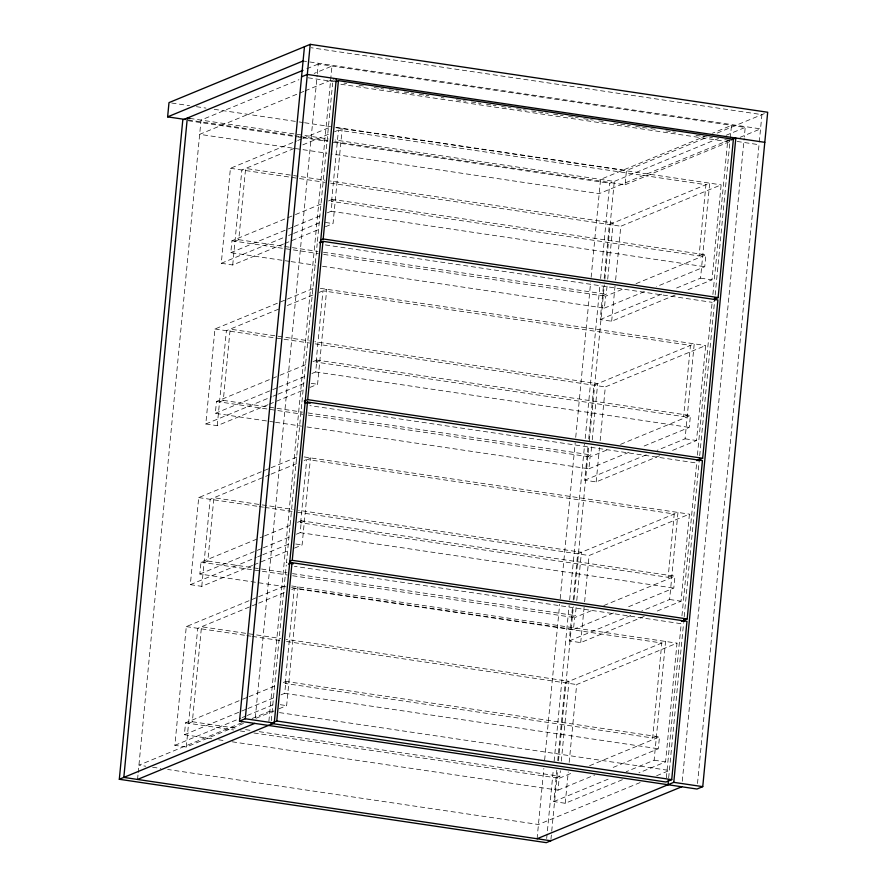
<?xml version="1.0" encoding="UTF-8"?>
<svg xmlns="http://www.w3.org/2000/svg" width="887" height="887" viewBox="0 0 887 887"><rect width="100%" height="100%" fill="white"/><g stroke="black" fill="none" stroke-linecap="round" stroke-linejoin="round"><path stroke-width="0.67" stroke-dasharray="4.43 3.33" d="M137.552 779.451L138.084 773.93M138.217 772.555L201.039 120.089L298.919 79.708M243.448 723.459L186.292 747.031L174.861 745.335L186.292 626.61L257.418 597.261M252.573 565.396L201.77 586.351L190.328 584.655L198.71 497.585L269.836 468.236M268.04 404.705L217.237 425.671L205.806 423.975L214.953 328.988L286.069 299.64M283.518 244.025L232.716 264.98L221.273 263.284L230.42 168.297L296.469 141.055M211.76 738.771L184.385 734.713L185.538 722.838L241.419 699.776M286.08 586.828L199.863 574.022L201.005 562.158L263.239 536.48M274.183 422.079L215.33 413.342L216.472 401.467L278.706 375.789M289.65 261.388L230.808 252.662L231.95 240.787L294.185 215.109M186.292 747.031L197.734 628.306L251.076 606.298M201.77 586.351L210.152 499.281L269.848 474.656M217.237 425.671L226.385 330.685L279.727 308.676M232.716 264.98L241.863 169.994L295.205 147.996M188.587 723.293L192.346 721.741L201.493 626.754L280.735 638.518M204.054 562.602L207.813 561.05L213.911 497.729L293.153 509.493M219.532 401.922L223.291 400.37L230.154 329.132L309.386 340.896M235 241.242L238.758 239.69L245.621 168.441L324.864 180.205M255.29 717.871L317.191 75.073M317.324 73.688L318.256 64.03L745.224 127.406L744.293 137.064M268.883 721.297L331.971 66.07L314.175 73.41M271.267 720.643L286.246 565.086M301.713 404.405L286.479 562.713L288.785 561.759M301.946 402.022L317.191 243.714M317.413 241.342L332.658 83.034M285.159 683.445L294.296 588.458L661.802 643.008L652.655 737.995L285.159 683.445L288.918 681.892M300.626 522.765L306.725 459.444L674.231 513.983L668.133 577.315L300.626 522.765L304.385 521.212M316.105 362.084L322.957 290.836L690.463 345.387L683.6 416.624L316.105 362.084L319.863 360.532M331.572 201.393L338.435 130.156L705.93 184.707L699.078 255.944L331.572 201.393L335.33 199.841M280.913 694.887L284.727 693.312L285.869 681.438L659.473 736.897L658.331 748.772L611.331 768.153M296.391 534.207L300.194 532.632L301.336 520.758L674.94 576.217L673.798 588.081L626.81 607.473M311.858 373.516L315.672 371.952L316.814 360.078L690.419 415.526L689.266 427.401L642.277 446.793M327.325 212.836L331.139 211.261L332.281 199.387L705.886 254.846L704.744 266.721L656.48 286.634M279.006 708.791L286.634 705.642L298.065 586.906L291.712 589.533M294.484 548.099L302.101 544.962L310.483 457.892L304.141 460.508M309.951 387.419L317.579 384.271L326.726 289.284L319.098 292.433M325.429 226.728L333.046 223.591L342.194 128.604L334.576 131.753M537.078 838.747L543.853 768.397M544.64 760.126L559.653 604.247M560.185 598.736L575.197 442.857M575.73 437.346L590.598 282.853M591.13 277.332L600.566 179.396L704.799 136.387M546.68 838.514L553.322 769.539M554.12 761.268L569.132 605.389M569.665 599.878L584.666 443.999M585.198 438.477L600.078 283.984M600.61 278.474L609.768 183.287L718.525 138.427M622.386 779.706L565.241 803.278L553.798 801.582L556.825 770.193M557.746 760.647L565.23 682.857L665.572 641.456L654.129 760.192L626.189 771.723M644.206 616.398L580.708 642.598L569.266 640.902L572.614 606.143M573.202 600.089L577.659 553.832L677.99 512.431L669.607 599.501L641.667 611.032M659.684 455.718L596.175 481.918L584.744 480.222L588.081 445.507M588.724 438.921L593.891 385.235L694.222 343.834L685.074 438.821L657.134 450.352M675.151 295.027L611.653 321.227L600.211 319.531L603.559 284.827M604.191 278.23L609.358 224.544L709.7 183.154L700.553 278.141L673.876 289.14M550.927 839.412L551.592 832.516M551.725 831.13L557.568 770.437M558.5 760.78L573.379 606.287M574.044 599.39L588.791 446.272M589.312 440.761L604.324 284.882M604.856 279.372L614.292 181.425L335.109 139.991M232.283 741.82L557.99 790.162L559.132 778.287L571.838 773.054M291.557 587.637L573.468 629.482L574.61 617.607L593.658 609.746M307.024 426.957L588.935 468.802L590.077 456.927L609.125 449.066M322.491 266.266L604.413 308.111L605.555 296.236L624.603 288.375M556.082 777.844L559.852 776.291L560.373 770.781M561.305 761.146L568.999 681.305L286.191 639.327M571.561 617.152L575.319 615.6L576.251 605.965M576.783 600.455L581.417 552.279L298.62 510.302M587.028 456.472L590.797 454.92L591.718 445.329M592.239 439.852L597.65 383.683L314.852 341.706M602.506 295.781L606.264 294.229L607.185 284.649M607.717 279.161L613.128 222.992L330.33 181.015M565.241 803.278L568.257 771.89M569.177 762.343L576.672 684.553L677.003 643.153L665.572 761.889L638.895 772.887M580.708 642.598L584.112 607.229M584.633 601.785L589.09 555.528L689.432 514.127L681.039 601.209L654.373 612.207M596.175 481.918L599.49 447.503M600.155 440.617L605.322 386.932L705.664 345.531L696.517 440.517L671.115 450.995M611.653 321.227L615.101 285.437M615.633 279.937L620.8 226.24L721.131 184.851L711.984 279.837L686.582 290.315M334.732 141.665L625.102 184.762L626.466 170.515L706.972 137.308M666.348 777.888L681.194 623.705L294.44 566.305M681.959 615.822L696.672 463.025L309.918 405.614M697.426 455.142L712.139 302.334L714.445 301.392M712.904 294.462L727.617 141.654L729.923 140.7M668.676 777.844L683.555 623.339M684.187 616.764L699.089 461.95M699.699 455.685L714.545 301.491M715.166 295.038L730.056 140.412M730.256 138.328L731.498 125.366L712.427 133.238M682.269 781.247L744.16 138.45M697.515 783.52L759.028 144.714L737.108 141.454M759.283 141.975L761.922 114.634L311.293 47.743M306.813 68.754L318.256 64.03M303.908 91.328L199.664 134.336L326.915 153.229M305.172 90.807L330.607 80.318L334.709 80.928M330.529 81.105L333.989 79.686M297.733 140.534L301.547 138.96M302.811 138.439L330.751 126.908M302.822 144.847L329.498 133.848M295.449 214.587L322.125 203.578M328.478 200.961L332.281 199.387M230.808 252.662L293.043 226.983M294.307 226.462L320.983 215.452M221.273 263.284L283.507 237.616M288.585 235.521L292.4 233.946M293.675 233.425L321.615 221.894M284.782 243.504L320.351 228.835M287.344 299.119L315.284 287.588M287.355 305.527L314.02 294.528M717.195 133.083L767.687 112.25M726.154 135.279L745.224 127.406M730.123 139.625L599.191 193.643L332.381 154.039M625.102 184.762L731.154 141.011M740.102 137.319L760.547 128.881L303.077 60.981M279.982 375.268L306.647 364.269M313 361.652L316.814 360.078M215.33 413.342L277.564 387.663M278.84 387.142L305.505 376.143M205.806 423.975L271.843 396.722M273.118 396.201L276.932 394.626M278.196 394.105L306.137 382.574M269.315 404.184L304.873 389.515M699.078 255.944L702.837 254.392M636.034 283.663L705.886 254.846M604.413 308.111L646.324 290.825M600.211 319.531L662.445 293.863M271.112 467.715L299.052 456.184M271.112 474.135L296.513 463.646M264.503 535.959L291.18 524.949M297.533 522.332L301.336 520.758M199.863 574.022L262.097 548.354M263.361 547.822L290.038 536.823M190.328 584.655L256.376 557.413M257.64 556.881L261.454 555.306M262.729 554.785L290.67 543.265M253.837 564.864L289.406 550.195M683.6 416.624L687.37 415.072M620.556 444.343L690.419 415.526M258.682 596.74L286.623 585.209M252.34 605.777L257.418 603.681M258.694 603.149L285.359 592.15M588.935 468.802L630.845 451.505M584.744 480.222L646.978 454.543M242.683 699.255L247.761 697.16M249.036 696.639L275.702 685.64M283.33 682.491L285.869 681.438M184.385 734.713L246.619 709.035M247.894 708.513L274.56 697.504M174.861 745.335L240.898 718.093M242.173 717.572L245.987 715.997M247.251 715.476L275.192 703.945M241.885 722.717L138.915 765.204L145.767 766.213M252.063 718.525L269.859 711.186L273.961 711.784M256.155 718.215L273.928 710.886M668.133 577.315L671.891 575.763M603.814 605.555L674.94 576.217M573.468 629.482L615.378 612.185M569.266 640.902L631.5 615.223M652.655 737.995L656.424 736.443M589.611 765.714L659.473 736.897M557.99 790.162L594.822 774.972M553.798 801.582L609.679 778.531M640.148 782.545L538.442 824.5L167.654 769.461M656.668 775.726L669.386 770.481L279.438 712.605M308.133 77.79L334.421 81.693M344.012 83.112L346.75 83.522M359.08 85.352L365.932 86.361M374.148 87.58L379.625 88.401M381 88.6L383.738 89.01M389.216 89.82L394.693 90.629M396.057 90.84L398.795 91.239M404.284 92.06L409.761 92.869M411.124 93.068L413.863 93.479M419.34 94.288L424.829 95.109M426.192 95.308L428.931 95.718M441.26 97.548L443.999 97.947M456.328 99.787L461.805 100.597M463.18 100.796L465.919 101.207M471.396 102.016L476.873 102.837M478.237 103.036L480.976 103.446M486.464 104.256L491.941 105.065M493.305 105.276L496.044 105.675M501.521 106.495L507.009 107.305M508.373 107.504L511.112 107.915M516.589 108.724L522.066 109.544M523.441 109.744L526.179 110.154M531.657 110.964L537.134 111.773M538.509 111.984L543.986 112.793M545.361 112.993L548.099 113.403M553.577 114.212L559.054 115.033M560.418 115.232L563.156 115.643M568.645 116.452L574.122 117.261M575.486 117.472L578.224 117.871M583.701 118.692L589.19 119.501M590.554 119.701L593.292 120.111M598.769 120.92L604.247 121.741M613.837 123.16L619.314 123.98M620.689 124.18L626.167 124.989M627.541 125.2L630.28 125.599M635.757 126.42L641.234 127.229M642.598 127.429L649.45 128.449M650.825 128.648L656.302 129.469M665.882 130.888L671.37 131.697M672.734 131.908L675.473 132.307M696.018 135.356L701.495 136.177M702.87 136.376L708.347 137.186M709.722 137.396L712.461 137.795M724.779 139.625L728.892 140.235M340.863 84.254L727.617 141.654M171.734 103.025L189.541 105.664M196.393 106.684L205.984 108.103M214.199 109.323L297.744 121.719M299.119 121.929L303.221 122.539M304.596 122.739L330.618 126.608M336.095 127.418L626.466 170.515M335.84 127.661L721.131 184.851M189.807 118.426L328.279 138.982M188.166 119.911L293.641 135.567M295.005 135.766L299.119 136.376M300.482 136.576L327.88 140.645M188.277 120.732L296.38 136.775M297.755 136.975L301.857 137.585M303.232 137.795L327.857 141.443M333.335 142.264L609.768 183.287M230.42 168.297L325.196 182.367M330.663 183.177L620.8 226.24M331.139 211.261L704.744 266.721M325.418 222.46L333.046 223.591M700.553 278.141L711.984 279.837M325.385 244.934L712.139 302.334M238.758 239.69L318.001 251.442M323.467 252.263L606.264 294.229M231.95 240.787L318.333 253.604M323.644 254.392L605.555 296.236M291.025 261.598L315.65 265.257M320.362 288.342L705.664 345.531M214.953 328.988L309.718 343.047M315.184 343.868L605.322 386.932M315.672 371.952L689.266 427.401M311.226 383.328L317.579 384.271M685.074 438.821L696.517 440.517M223.291 400.37L302.534 412.133M307.989 412.943L590.797 454.92M216.472 401.467L302.866 414.296M308.166 415.083L590.077 456.927M275.547 422.279L301.547 426.137M304.13 456.938L689.421 514.138M198.721 497.585L257.973 506.377M259.337 506.577L263.428 507.187M264.803 507.397L292.122 511.444M297.588 512.254L589.09 555.528M300.194 532.632L673.798 588.081M295.748 544.019L302.101 544.962M669.607 599.501L681.039 601.209M207.813 561.05L287.055 572.814M292.522 573.623L575.319 615.6M201.005 562.158L287.388 574.976M292.699 575.763L574.61 617.607M291.712 585.963L677.003 643.153M186.292 626.61L245.544 635.402M246.908 635.602L251.01 636.212M252.374 636.411L281.068 640.669M286.534 641.489L576.672 684.553M284.727 693.312L658.331 748.772M280.281 704.699L286.634 705.642M654.129 760.192L665.572 761.889M192.346 721.741L237.428 728.427M245.621 729.646L251.088 730.456M259.292 731.675L559.852 776.291M185.538 722.838L233.669 729.979M240.277 730.966L247.329 732.008M253.959 732.995L559.132 778.287M218.601 739.791L225.442 740.8M152.608 767.233L160.813 768.452"/><path stroke-width="1.33" d="M185.427 119.501L167.621 116.862L168.996 102.615L310.217 44.35L767.687 112.25L702.748 786.647L696.982 789.031L239.512 721.131L304.452 46.734M681.737 786.769L546.281 842.65L119.313 779.274L182.8 119.911L302.999 70.328M239.512 721.131L245.278 718.747L310.217 44.35M137.552 779.451L274.249 723.049L336.295 78.732M273.307 722.439L276.766 721.009L292.011 562.702L686.97 621.321L671.725 779.64L665.949 782.012L271.001 723.393M289.938 561.283L292.244 560.329L307.49 402.022L702.437 460.641L687.192 618.949L681.427 621.332M304.252 401.068L307.711 399.649L322.957 241.331L717.905 299.961L702.67 458.269L696.894 460.652M320.883 239.911L323.19 238.958L338.435 80.65L733.383 139.27L718.137 297.588L713.525 299.484M668.011 784.729L668.51 779.551M683.689 621.964L683.955 619.204M699.167 461.196L699.433 458.435M714.634 300.56L714.9 297.799M537.078 838.747L673.776 782.345L735.822 138.028L731.21 139.935M167.621 116.862L303.077 60.981M301.558 76.814L307.323 74.43L764.794 142.33M336.118 81.604L338.435 80.65M319.497 242.761L322.957 241.331M305.183 402.975L307.49 402.022M288.552 564.132L292.011 562.702M119.313 779.274L254.757 723.393M190.051 118.459L187.312 118.049L123.825 777.411L550.794 840.787M323.19 238.958L718.137 297.588M320.152 241.752L322.879 242.151M307.711 399.649L702.67 458.269M304.673 402.432L310.151 403.241M292.244 560.329L687.192 618.949M289.206 563.112L293.309 563.722M276.766 721.009L671.725 779.64M245.278 718.747L274.249 723.049M673.776 782.345L702.748 786.647"/></g></svg>
